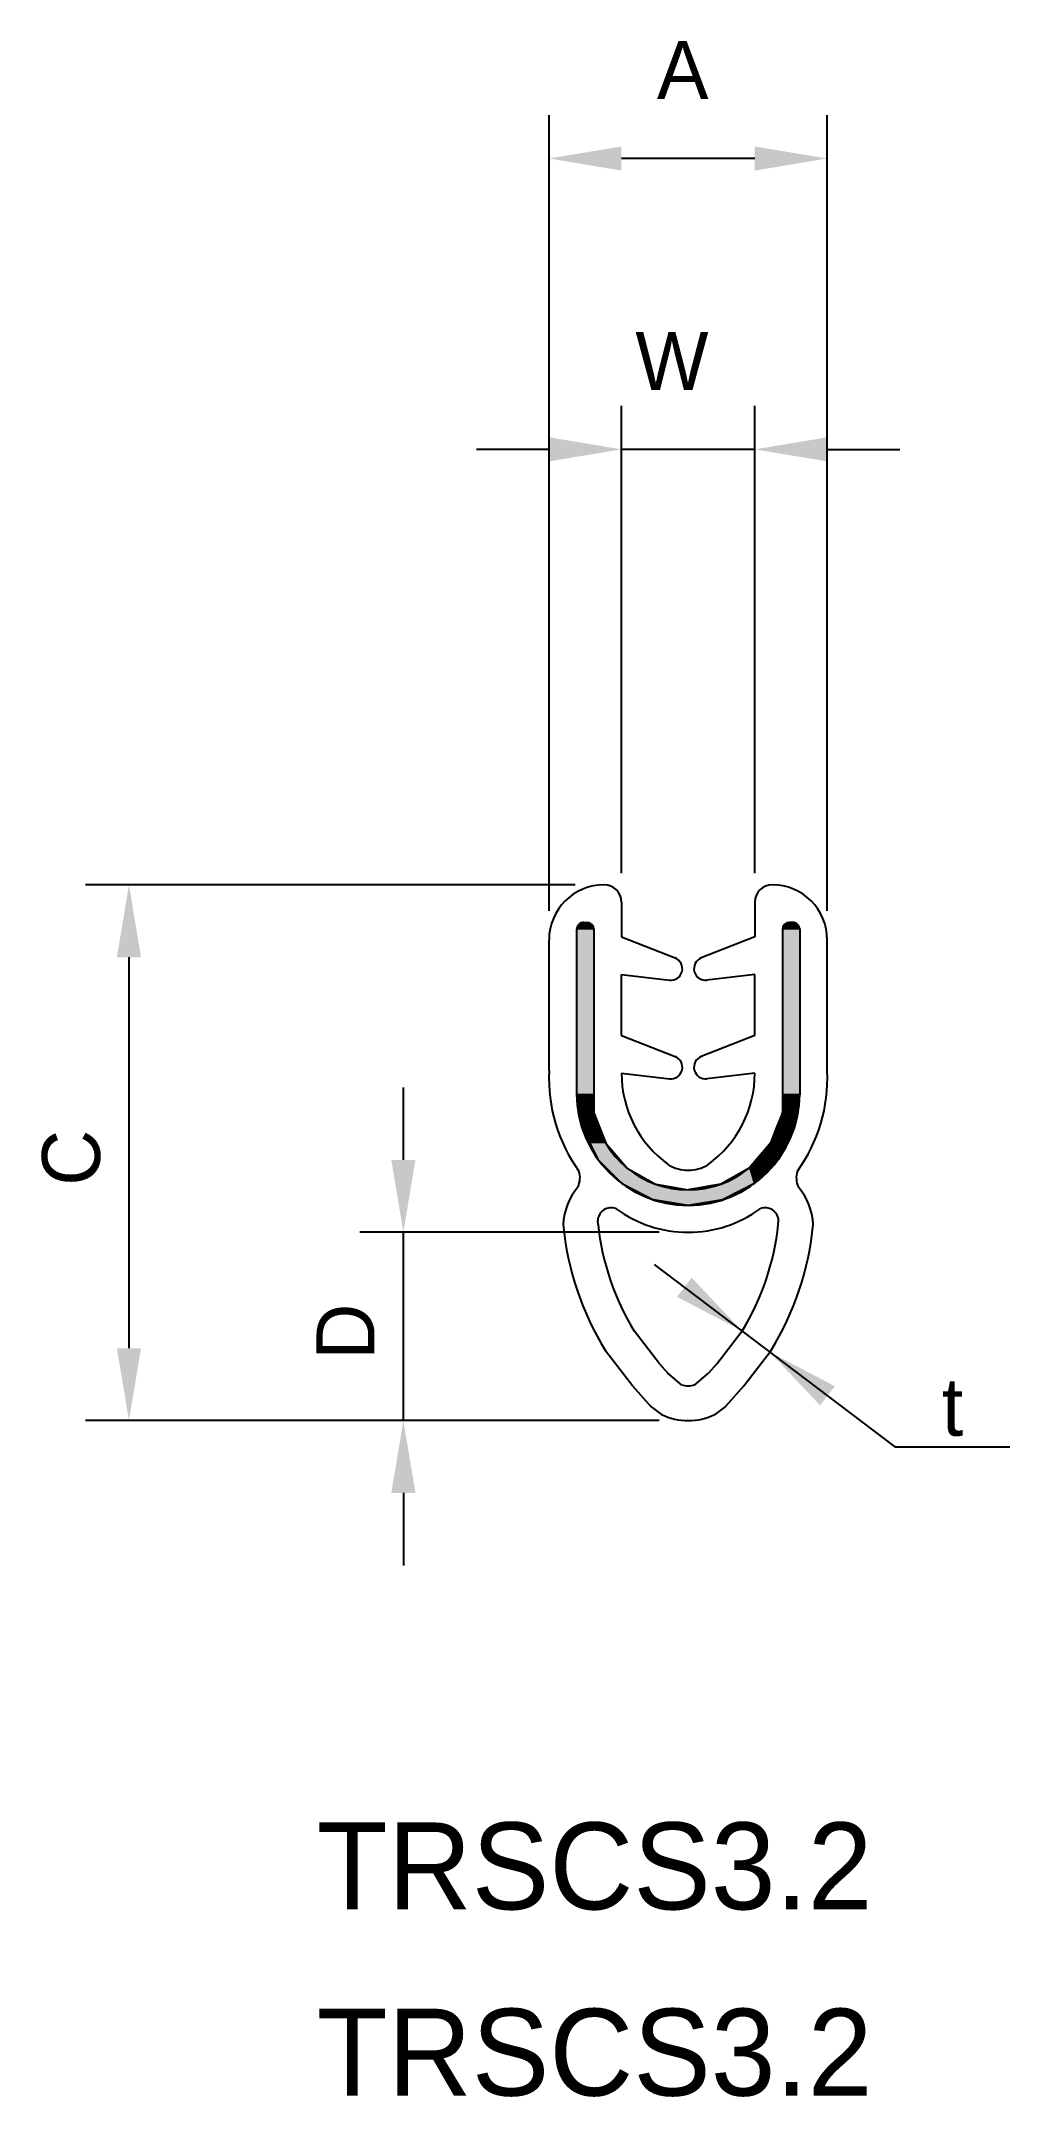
# Model space of a CAD drawing. Extents: x 216 to 249.5, y 64.4 to 135.4.
import ezdxf

# ---------------------------------------------------------------- set-up
doc = ezdxf.new("R2010")
doc.units = 0
doc.layers.add('図面１', color=7, linetype='CONTINUOUS')
doc.layers.add('寸法線', color=3, linetype='CONTINUOUS')

# ---------------------------------------------------------------- blocks, each defined once
blk = doc.blocks.new('*U41')
at = {"layer": '図面１', "linetype": 'CONTINUOUS'}
for p, q in [((234.595, 104.911), (234.522, 104.734)), ((234.522, 104.734), (234.522, 104.734)), ((234.522, 104.734), (234.522, 101.534)), ((234.772, 104.984), (234.595, 104.911)), ((234.595, 104.911), (234.595, 104.911)), ((234.772, 104.984), (234.872, 104.984)), ((234.872, 104.984), (235.049, 104.911)), ((235.049, 104.911), (235.049, 104.911)), ((235.049, 104.911), (235.122, 104.734)), ((235.122, 104.734), (235.122, 104.734)), ((235.122, 104.734), (235.122, 101.534)), ((241.695, 104.911), (241.622, 104.734)), ((241.622, 104.734), (241.622, 104.734)), ((241.622, 104.734), (241.622, 101.534)), ((241.872, 104.984), (241.695, 104.911)), ((241.695, 104.911), (241.695, 104.911)), ((241.872, 104.984), (241.972, 104.984)), ((241.972, 104.984), (242.149, 104.911)), ((242.149, 104.911), (242.149, 104.911)), ((242.149, 104.911), (242.222, 104.734)), ((242.222, 104.734), (242.222, 104.734)), ((242.222, 104.734), (242.222, 101.534)), ((234.522, 101.534), (234.522, 101.534)), ((234.522, 101.534), (234.522, 99.066)), ((235.122, 101.534), (235.122, 101.534)), ((235.122, 101.534), (235.122, 99.066)), ((241.622, 101.534), (241.622, 101.534)), ((241.622, 101.534), (241.622, 99.066)), ((242.222, 101.534), (242.222, 101.534)), ((242.222, 101.534), (242.222, 99.066)), ((234.522, 99.066), (234.626, 98.414)), ((235.122, 99.066), (235.122, 98.414)), ((241.622, 99.066), (241.622, 98.414)), ((242.222, 99.066), (242.118, 98.414)), ((234.626, 98.414), (234.711, 97.876)), ((235.122, 98.414), (235.33, 97.876)), ((241.622, 98.414), (241.414, 97.876)), ((242.118, 98.414), (242.033, 97.876)), ((234.711, 97.876), (234.975, 97.358)), ((234.975, 97.358), (235.258, 96.803)), ((235.33, 97.876), (235.531, 97.358)), ((235.531, 97.358), (236.01, 96.803)), ((241.213, 97.358), (240.734, 96.803)), ((241.414, 97.876), (241.213, 97.358)), ((241.769, 97.358), (241.487, 96.803)), ((242.033, 97.876), (241.769, 97.358)), ((235.258, 96.803), (235.559, 96.501)), ((236.01, 96.803), (236.271, 96.501)), ((240.734, 96.803), (240.473, 96.501)), ((241.487, 96.803), (241.185, 96.501)), ((235.559, 96.501), (236.109, 95.95)), ((236.109, 95.95), (236.125, 95.942)), ((236.125, 95.942), (236.506, 95.748)), ((236.271, 96.501), (237.242, 95.95)), ((237.242, 95.95), (237.257, 95.942)), ((237.257, 95.942), (238.372, 95.748)), ((239.488, 95.942), (238.372, 95.748)), ((239.502, 95.95), (239.488, 95.942)), ((240.473, 96.501), (239.502, 95.95)), ((240.619, 95.942), (240.238, 95.748)), ((240.635, 95.95), (240.619, 95.942)), ((241.185, 96.501), (240.635, 95.95)), ((236.506, 95.748), (237.182, 95.403)), ((238.372, 95.213), (237.182, 95.403)), ((239.562, 95.403), (238.372, 95.213)), ((240.238, 95.748), (239.562, 95.403))]:
    blk.add_line(p, q, dxfattribs=at)
for points in [[(234.595, 104.911), (234.522, 104.734), (235.122, 104.734)], [(234.522, 104.734), (234.522, 104.734), (235.122, 104.734)], [(234.522, 104.734), (234.522, 101.534), (235.122, 101.534)], [(234.772, 104.984), (234.595, 104.911), (235.049, 104.911)], [(234.595, 104.911), (234.595, 104.911), (235.049, 104.911)], [(234.772, 104.984), (234.772, 104.984), (234.872, 104.984)], [(241.695, 104.911), (241.622, 104.734), (242.222, 104.734)], [(241.622, 104.734), (241.622, 104.734), (242.222, 104.734)], [(241.622, 104.734), (241.622, 101.534), (242.222, 101.534)], [(241.872, 104.984), (241.695, 104.911), (242.149, 104.911)], [(241.695, 104.911), (241.695, 104.911), (242.149, 104.911)], [(241.872, 104.984), (241.872, 104.984), (241.972, 104.984)], [(234.522, 101.534), (234.522, 101.534), (235.122, 101.534)], [(234.522, 101.534), (234.522, 99.066), (235.122, 99.066)], [(241.622, 101.534), (241.622, 101.534), (242.222, 101.534)], [(241.622, 101.534), (241.622, 99.066), (242.222, 99.066)], [(234.522, 99.066), (234.626, 98.414), (235.122, 98.414)], [(241.622, 99.066), (241.622, 98.414), (242.118, 98.414)], [(234.626, 98.414), (234.711, 97.876), (235.33, 97.876)], [(241.622, 98.414), (241.414, 97.876), (242.033, 97.876)], [(234.711, 97.876), (234.975, 97.358), (235.531, 97.358)], [(234.975, 97.358), (235.258, 96.803), (236.01, 96.803)], [(241.213, 97.358), (240.734, 96.803), (241.487, 96.803)], [(241.414, 97.876), (241.213, 97.358), (241.769, 97.358)], [(235.258, 96.803), (235.559, 96.501), (236.271, 96.501)], [(240.734, 96.803), (240.473, 96.501), (241.185, 96.501)], [(235.559, 96.501), (236.109, 95.95), (237.242, 95.95)], [(236.109, 95.95), (236.125, 95.942), (237.257, 95.942)], [(236.125, 95.942), (236.506, 95.748), (238.372, 95.748)], [(239.488, 95.942), (238.372, 95.748), (240.238, 95.748)], [(239.502, 95.95), (239.488, 95.942), (240.619, 95.942)], [(240.473, 96.501), (239.502, 95.95), (240.635, 95.95)], [(236.506, 95.748), (237.182, 95.403), (239.562, 95.403)]]:
    blk.add_solid(points, dxfattribs=at)
at = {"layer": '図面１', "linetype": 'CONTINUOUS', "extrusion": (0, 0, -1)}
for points in [[(-234.522, 104.734), (-235.122, 104.734), (-235.122, 104.734)], [(-234.522, 104.734), (-235.122, 104.734), (-235.122, 101.534)], [(-234.595, 104.911), (-235.049, 104.911), (-235.049, 104.911)], [(-234.595, 104.911), (-235.049, 104.911), (-235.122, 104.734)], [(-234.772, 104.984), (-234.872, 104.984), (-235.049, 104.911)], [(-241.622, 104.734), (-242.222, 104.734), (-242.222, 104.734)], [(-241.622, 104.734), (-242.222, 104.734), (-242.222, 101.534)], [(-241.695, 104.911), (-242.149, 104.911), (-242.149, 104.911)], [(-241.695, 104.911), (-242.149, 104.911), (-242.222, 104.734)], [(-241.872, 104.984), (-241.972, 104.984), (-242.149, 104.911)], [(-234.522, 101.534), (-235.122, 101.534), (-235.122, 101.534)], [(-234.522, 101.534), (-235.122, 101.534), (-235.122, 99.066)], [(-241.622, 101.534), (-242.222, 101.534), (-242.222, 101.534)], [(-241.622, 101.534), (-242.222, 101.534), (-242.222, 99.066)], [(-234.522, 99.066), (-235.122, 99.066), (-235.122, 98.414)], [(-241.622, 99.066), (-242.222, 99.066), (-242.118, 98.414)], [(-234.626, 98.414), (-235.122, 98.414), (-235.33, 97.876)], [(-241.622, 98.414), (-242.118, 98.414), (-242.033, 97.876)], [(-234.711, 97.876), (-235.33, 97.876), (-235.531, 97.358)], [(-234.975, 97.358), (-235.531, 97.358), (-236.01, 96.803)], [(-241.213, 97.358), (-241.769, 97.358), (-241.487, 96.803)], [(-241.414, 97.876), (-242.033, 97.876), (-241.769, 97.358)], [(-235.258, 96.803), (-236.01, 96.803), (-236.271, 96.501)], [(-240.734, 96.803), (-241.487, 96.803), (-241.185, 96.501)], [(-235.559, 96.501), (-236.271, 96.501), (-237.242, 95.95)], [(-236.109, 95.95), (-237.242, 95.95), (-237.257, 95.942)], [(-236.125, 95.942), (-237.257, 95.942), (-238.372, 95.748)], [(-239.488, 95.942), (-240.619, 95.942), (-240.238, 95.748)], [(-239.502, 95.95), (-240.635, 95.95), (-240.619, 95.942)], [(-240.473, 96.501), (-241.185, 96.501), (-240.635, 95.95)], [(-236.506, 95.748), (-240.238, 95.748), (-239.562, 95.403)], [(-237.182, 95.403), (-239.562, 95.403), (-238.372, 95.213)]]:
    blk.add_solid(points, dxfattribs=at)
blk = doc.blocks.new('*U63')
at = {"layer": '寸法線', "color": 4}
blk.add_text('t', height=2, dxfattribs=at).set_placement((247.123, 87.258))

msp = doc.modelspace()

# ---------------------------------------------------------------- linework, layer by layer
at = {"layer": '図面１'}
for p, q in [((235.472, 106.284), (235.472, 106.284)), ((241.272, 106.284), (241.272, 106.284)), ((236.072, 105.684), (236.072, 104.484)), ((240.672, 105.684), (240.672, 104.484)), ((233.572, 101.534), (233.572, 104.384)), ((234.522, 104.734), (234.522, 101.534)), ((234.772, 104.984), (234.872, 104.984)), ((235.122, 104.734), (235.122, 101.534)), ((236.072, 104.484), (237.919, 103.757)), ((240.672, 104.484), (238.825, 103.757)), ((241.622, 104.734), (241.622, 101.534)), ((241.972, 104.984), (241.872, 104.984)), ((242.222, 104.734), (242.222, 101.534)), ((243.172, 101.534), (243.172, 104.384)), ((236.072, 103.184), (237.725, 102.987)), ((236.072, 101.534), (236.072, 103.184)), ((240.672, 103.184), (239.019, 102.987)), ((240.672, 101.534), (240.672, 103.184)), ((233.572, 99.855), (233.572, 101.534)), ((234.522, 101.534), (234.522, 99.066)), ((235.122, 101.534), (235.122, 98.414)), ((236.072, 101.084), (236.072, 101.534)), ((240.672, 101.084), (240.672, 101.534)), ((241.622, 101.534), (241.622, 98.414)), ((242.222, 101.534), (242.222, 99.066)), ((243.172, 99.855), (243.172, 101.534)), ((236.072, 101.084), (237.919, 100.357)), ((240.672, 101.084), (238.825, 100.357)), ((236.072, 99.784), (237.725, 99.587)), ((240.672, 99.784), (239.019, 99.587)), ((235.264, 94.553), (235.256, 94.684)), ((241.48, 94.553), (241.489, 94.684)), ((237.379, 89.747), (236.513, 90.877)), ((239.365, 89.747), (240.231, 90.877)), ((236.451, 88.984), (235.524, 90.195)), ((240.293, 88.984), (241.221, 90.195)), ((237.379, 89.747), (237.666, 89.42)), ((239.365, 89.747), (239.078, 89.42)), ((236.451, 88.984), (237.08, 88.271)), ((238.137, 89.015), (237.666, 89.42)), ((238.607, 89.015), (239.078, 89.42)), ((240.293, 88.984), (239.664, 88.271)), ((237.08, 88.271), (237.457, 87.994)), ((239.664, 88.271), (239.288, 87.994))]:
    msp.add_line(p, q, dxfattribs=at)
for centre, radius, start, end in [((235.472, 104.384), 1.9, 90, 180), ((235.472, 105.684), 0.6, 0, 90), ((241.272, 105.684), 0.6, 90, 180), ((241.272, 104.384), 1.9, 0, 90), ((234.772, 104.734), 0.25, 90, 180.00285), ((234.872, 104.734), 0.25, 0, 90), ((241.872, 104.734), 0.25, 90, 180), ((241.972, 104.734), 0.25, 359.99715, 90), ((237.772, 103.384), 0.4, 263.19586, 68.48824), ((238.972, 103.384), 0.4, 111.51176, 276.80414), ((237.772, 99.984), 0.4, 263.19586, 68.48824), ((238.972, 99.984), 0.4, 111.51176, 276.80414), ((239.067, 99.613), 5.5, 177.48241, 215.77017), ((239.972, 99.784), 3.9, 180, 234.32256), ((236.772, 99.784), 3.9, 305.67744, 0), ((237.677, 99.613), 5.5, 324.22983, 2.51759), ((238.376, 99.067), 3.853, 180.00285, 269.94336), ((238.368, 99.067), 3.853, 270.05664, 359.99715), ((238.376, 99.067), 3.319, 191.34582, 269.93423), ((238.368, 99.067), 3.319, 270.06577, 348.65418), ((238.37, 97.729), 1.3, 238.85794, 270.09931), ((238.374, 97.729), 1.3, 269.90069, 301.14206), ((236.213, 94.45), 2.157, 139.66359, 177.19622), ((233.909, 96.166), 0.732, 334.10996, 18.45546), ((242.835, 96.166), 0.732, 161.54454, 205.89004), ((240.531, 94.45), 2.157, 2.80378, 40.33641), ((235.713, 94.675), 0.457, 68.0582, 178.90915), ((241.031, 94.675), 0.457, 1.09085, 111.9418), ((244.016, 95.475), 10, 185.27682, 211.87445), ((244.016, 95.475), 8.8, 186.01308, 211.50445), ((238.37, 98.484), 4.2, 233.70631, 270.03074), ((238.374, 98.484), 4.2, 269.96926, 306.29369), ((232.728, 95.475), 8.8, 328.49555, 353.98692), ((232.728, 95.475), 10, 328.12555, 354.72318), ((238.372, 89.886), 0.901, 254.90137, 270), ((238.372, 89.886), 0.901, 270, 285.09863), ((238.372, 89.886), 2.101, 244.16935, 270), ((238.372, 89.886), 2.101, 270, 295.83065)]:
    msp.add_arc(centre, radius, start, end, dxfattribs=at)
at = {"layer": '寸法線', "color": 4}
for p, q in [((233.572, 105.384), (233.572, 132.86)), ((243.172, 105.384), (243.172, 132.86)), ((240.672, 131.36), (236.072, 131.36)), ((236.072, 106.684), (236.072, 122.818)), ((240.672, 106.684), (240.672, 122.818)), ((233.572, 121.318), (231.072, 121.318)), ((240.672, 121.318), (236.072, 121.318)), ((243.172, 121.318), (245.672, 121.318)), ((233.572, 106.384), (233.572, 117.796)), ((236.072, 106.684), (236.072, 117.796)), ((234.472, 106.284), (217.579, 106.284)), ((219.079, 103.784), (219.079, 90.284)), ((228.547, 96.784), (228.547, 99.284)), ((237.375, 94.284), (227.047, 94.284)), ((228.547, 87.784), (228.547, 94.284)), ((237.205, 93.174), (245.501, 86.876)), ((237.372, 87.784), (217.579, 87.784)), ((237.377, 87.784), (227.047, 87.784)), ((245.501, 86.876), (249.471, 86.876)), ((228.547, 85.284), (228.547, 82.784))]:
    msp.add_line(p, q, dxfattribs=at)
for points in [[(236.072, 130.943), (236.072, 131.776), (233.572, 131.36)], [(240.672, 130.943), (240.672, 131.776), (243.172, 131.36)], [(233.572, 120.902), (233.572, 121.735), (236.072, 121.318)], [(243.172, 120.902), (243.172, 121.735), (240.672, 121.318)], [(219.495, 103.784), (218.662, 103.784), (219.079, 106.284)], [(228.13, 96.784), (228.964, 96.784), (228.547, 94.284)], [(238.492, 92.72), (237.988, 92.056), (240.231, 90.877)], [(219.495, 90.284), (218.662, 90.284), (219.079, 87.784)], [(243.43, 88.971), (242.926, 88.307), (241.187, 90.151)], [(228.13, 85.284), (228.964, 85.284), (228.547, 87.784)]]:
    msp.add_solid(points, dxfattribs=at)

# ---------------------------------------------------------------- block references
at = {"layer": '図面１', "linetype": 'CONTINUOUS'}
msp.add_blockref('*U41', (0, 0), dxfattribs=at)
at = {"layer": '寸法線'}
msp.add_blockref('*U63', (0, 0), dxfattribs=at)

# ---------------------------------------------------------------- texts
at = {"layer": '図面１'}
for p in [(225.558, 70.908), (225.558, 64.476)]:
    msp.add_text('TRSCS3.2', height=3, dxfattribs=at).set_placement(p)
at = {"layer": '寸法線', "color": 4, "text_generation_flag": 2}
for s, p in [('A', (239.077, 133.413)), ('W', (239.077, 123.372))]:
    msp.add_text(s, height=2, dxfattribs=at).set_placement(p)
at = {"layer": '寸法線', "color": 4}
for s, p in [('C', (218.079, 95.891)), ('D', (227.547, 89.891))]:
    msp.add_text(s, height=2, rotation=90, dxfattribs=at).set_placement(p)

doc.saveas('drawing.dxf')
